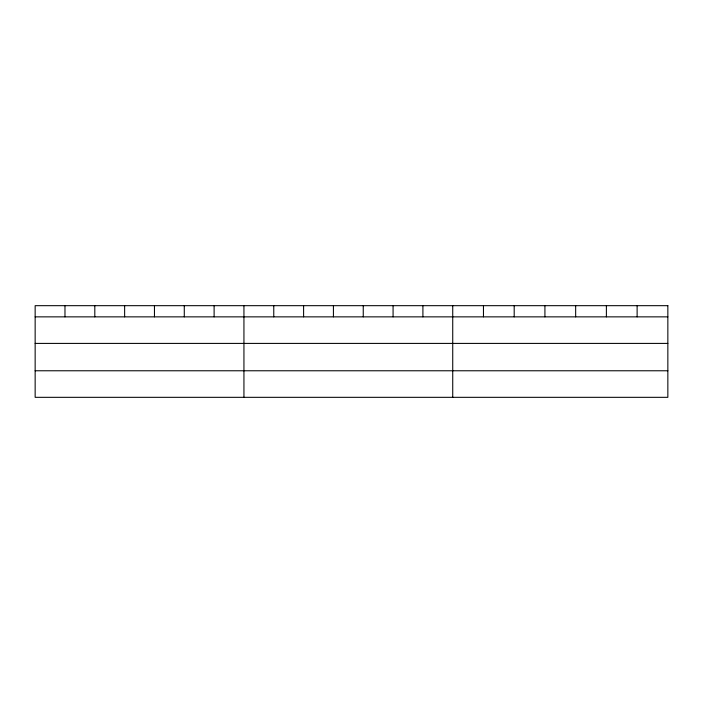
<?xml version="1.0" encoding="UTF-8"?>
<svg xmlns="http://www.w3.org/2000/svg" width="703" height="703" viewBox="0 0 703 703"><rect width="100%" height="100%" fill="white"/><g stroke="black" fill="none" stroke-linecap="round" stroke-linejoin="round"><path stroke-width="1.05" d="M35.15 316.86L667.85 316.86M35.15 343.407L667.85 343.407M35.15 370.771L667.85 370.771M637.12 305.673L637.12 316.86M606.39 305.673L606.39 316.86M575.66 305.673L575.66 316.86M544.922 305.673L544.922 316.86M514.192 305.673L514.192 316.86M483.462 305.673L483.462 316.86M452.732 305.673L452.732 397.327M422.907 305.673L422.907 316.86M393.074 305.673L393.074 316.86M363.249 305.673L363.249 316.86M333.424 305.673L333.424 316.86M303.599 305.673L303.599 316.86M273.766 305.673L273.766 316.86M243.941 305.673L243.941 397.327M214.116 305.673L214.116 316.86M184.283 305.673L184.283 316.86M154.458 305.673L154.458 316.86M124.633 305.673L124.633 316.86M94.808 305.673L94.808 316.86M64.975 305.673L64.975 316.86M667.85 305.673L35.15 305.673L35.15 397.327L667.85 397.327L667.85 305.673"/></g></svg>
